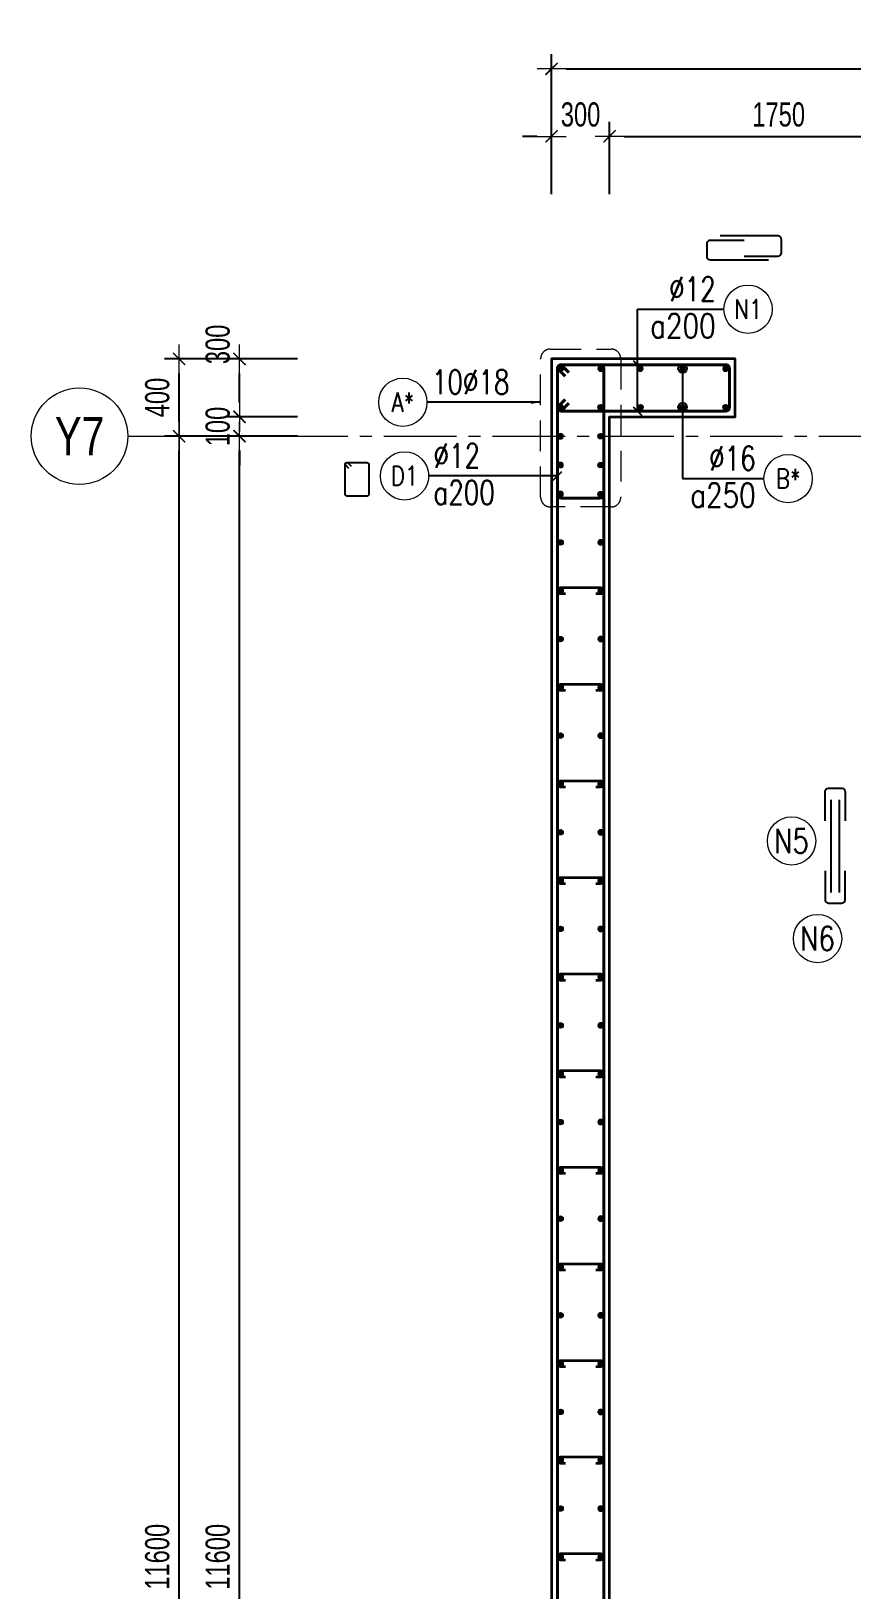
# Model space of a CAD drawing. Header units: millimetres. Extents: x 988833 to 1318015, y -9365 to 47591.
# Drawn here: x 989014 to 993260, y 39034 to 47101 of the extents above; entities that cross this region are included whole.
import ezdxf
from ezdxf.enums import TextEntityAlignment as Align

# ---------------------------------------------------------------- set-up
doc = ezdxf.new("R2010")
doc.units = ezdxf.units.MM
doc.header["$MEASUREMENT"] = 0
for name, pattern in [('HIDDEN', [9.525, 6.35, -3.175]), ('HIDDEN2', [4.7625, 3.175, -1.5875]), ('OF_Grid_1$0$CENTER2', [1.125, 0.75, -0.125, 0.125, -0.125])]:
    doc.linetypes.add(name, pattern=pattern)
doc.layers.get('0').update_dxf_attribs({"lineweight": 20})
doc.layers.get('Defpoints').update_dxf_attribs({"color": 151, "lineweight": 9})
for name, color, linetype in [('Hidden', 9, 'HIDDEN'), ('Leader', 6, 'Continuous'), ('Ligature', 1, 'Continuous')]:
    doc.layers.add(name, color=color, linetype=linetype)
for name, color, linetype, lineweight in [('KC-LEADER', 153, 'Continuous', 18), ('KC-THEP', 6, 'Continuous', 40), ('NDC_S_DIM', 1, 'Continuous', 15), ('NDC_S_HIDDEN', 8, 'HIDDEN2', 13), ('NDC_S_LEADER', 1, 'Continuous', 15), ('NDC_S_REBAR', 4, 'Continuous', 35), ('NDC_S_STIRRUP', 4, 'Continuous', 40), ('NDC_S_VN TEXT', 7, 'Continuous', 20), ('NDC_S_WALL', 6, 'Continuous', 35), ('OF_Grid_1$0$NDC_S_AXIS', 5, 'OF_Grid_1$0$CENTER2', 13), ('OF_Grid_1$0$NDC_S_SYMBOL', 1, 'Continuous', 15), ('OF_Grid_1$0$NDC_S_TEXT SYMBOL', 7, 'Continuous', 20)]:
    doc.layers.add(name, color=color, linetype=linetype, lineweight=lineweight)
doc.styles.add('NDC_ARIAL', font='arial.ttf', dxfattribs={"width": 0.85})
doc.styles.add('NDC_DIM', font='', dxfattribs={"width": 0.75})
doc.styles.add('NDC_EN TXT', font='romans.shx', dxfattribs={"width": 0.8})
doc.styles.add('OF_Grid_1$0$NDC_ANNO', font='', dxfattribs={"width": 0.8})
doc.styles.get('NDC_DIM').set_extended_font_data('Dotum')
doc.styles.get('OF_Grid_1$0$NDC_ANNO').set_extended_font_data('Dotum')
doc.dimstyles.new('NDC_1-50', dxfattribs={"dimscale": 50, "dimtxt": 2.5, "dimasz": 1, "dimexe": 1.5, "dimexo": 0, "dimgap": 0.8, "dimtad": 1, "dimdec": 0, "dimdsep": 46, "dimtxsty": 'NDC_ARIAL', "dimblk": 'DIMMARK', "dimcen": 49999.938995, "dimdle": 1.5, "dimclrd": 1, "dimclre": 1, "dimclrt": 3, "dimadec": 0, "dimazin": 0, "dimtfac": 1, "dimtdec": 0, "dimtix": 1, "dimtmove": 2, "dimatfit": 3, "dimfxl": 1, "dimarcsym": 0})
doc.dimstyles.new('NDC_dim_30', dxfattribs={"dimscale": 30, "dimtxt": 2.5, "dimasz": 1.5, "dimexe": 1.5, "dimexo": 2.5, "dimgap": 1, "dimtad": 1, "dimdec": 0, "dimzin": 0, "dimdsep": 46, "dimtxsty": 'NDC_DIM', "dimblk": 'DIMMARK', "dimcen": 0.09, "dimdle": 1.2, "dimclrd": 1, "dimclre": 1, "dimclrt": 3, "dimadec": 0, "dimazin": 0, "dimtfac": 1, "dimtdec": 0, "dimtix": 1, "dimtofl": 0, "dimtmove": 0, "dimatfit": 3, "dimfxl": 6, "dimfxlon": 1, "dimtolj": 1, "dimtzin": 0, "dimarcsym": 0})
doc.dimstyles.new('NDC_dim_50', dxfattribs={"dimscale": 50, "dimtxt": 2.5, "dimasz": 1.5, "dimexe": 1.5, "dimexo": 2.5, "dimgap": 1, "dimtad": 1, "dimdec": 0, "dimzin": 0, "dimdsep": 46, "dimtxsty": 'NDC_DIM', "dimblk": 'DIMMARK', "dimcen": 0.09, "dimdle": 1.2, "dimclrd": 1, "dimclre": 1, "dimclrt": 3, "dimadec": 0, "dimazin": 0, "dimtfac": 1, "dimtdec": 0, "dimtix": 1, "dimtofl": 0, "dimtmove": 0, "dimatfit": 3, "dimfxl": 6, "dimfxlon": 1, "dimtolj": 1, "dimtzin": 0, "dimarcsym": 0})

# ---------------------------------------------------------------- blocks, each defined once
blk = doc.blocks.new('THEP')
at = {"layer": 'KC-LEADER', "color": 6}
blk.add_circle((0, 0), 14, dxfattribs=at)
at = {"layer": 'KC-THEP'}
for p, q in [((-14, 0), (14, 0)), ((9.9, 9.9), (-9.9, -9.9)), ((-9.9, 9.9), (9.9, -9.9)), ((0, 14), (0, -14))]:
    blk.add_line(p, q, dxfattribs=at)
blk = doc.blocks.new('DIMMARK')
at = {"layer": 'NDC_S_DIM', "color": 1}
blk.add_line((-1.5, 0), (1, 0), dxfattribs=at)
at = {"layer": 'NDC_S_DIM', "color": 2, "const_width": 0.1}
blk.add_lwpolyline([(-0.42, -0.42), (0.42, 0.42)], dxfattribs=at)
blk = doc.blocks.new('*U13')
blk.add_circle((-2.5, 0), 2.5)
at = {"layer": 'NDC_S_VN TEXT', "color": 3, "style": 'NDC_EN TXT', "width": 0.75}
blk.add_attdef('DK1', (0.5, 0.85), '', height=2.5, dxfattribs=at)
at = {"layer": 'NDC_S_VN TEXT', "color": 7, "style": 'NDC_EN TXT', "width": 0.8}
blk.add_attdef('SH2', text='', height=2, dxfattribs=at).set_placement((-2.5, 0), align=Align.MIDDLE)
blk = doc.blocks.new('*U11')
blk.add_circle((-2.5, 0), 2.5)
at = {"layer": 'NDC_S_VN TEXT', "color": 3, "style": 'NDC_EN TXT', "width": 0.75}
for tag, p in [('DK1', (0.5, 0.85)), ('KC1', (0.5, -2.97))]:
    blk.add_attdef(tag, p, '', height=2.5, dxfattribs=at)
at = {"layer": 'NDC_S_VN TEXT', "color": 7, "style": 'NDC_EN TXT', "width": 0.8}
blk.add_attdef('SH2', text='', height=2, dxfattribs=at).set_placement((-2.5, 0), align=Align.MIDDLE)
blk = doc.blocks.new('*U10')
blk.add_circle((2.5, 0), 2.5)
at = {"layer": 'NDC_S_VN TEXT', "color": 3, "style": 'NDC_EN TXT'}
for tag, width, p in [('DK2', 0.75, (-0.85, 0.85)), ('KC2', 0.8, (-0.85, -2.97))]:
    blk.add_attdef(tag, text='', height=2.5, dxfattribs=dict(at, width=width)).set_placement(p, align=Align.RIGHT)
at = {"layer": 'NDC_S_VN TEXT', "color": 7, "style": 'NDC_EN TXT', "width": 0.8}
blk.add_attdef('SH3', text='', height=2, dxfattribs=at).set_placement((2.5, 0), align=Align.MIDDLE)
blk = doc.blocks.new('A$C72321851')
at = {"layer": 'Ligature'}
for points in [[(-60.9, -129.3), (-60.9, 170.9, -0.414214), (-43.3, 188.5), (25.8, 188.5, -0.414214), (43.4, 170.9), (43.4, -4.3)], [(-39.7, -4.3), (-39.7, -179.5, 0.414214), (-22.1, -197.1), (47, -197.1, 0.414214), (64.6, -179.5), (64.6, 120.7)]]:
    blk.add_lwpolyline(points, format="xyb", dxfattribs=at)
blk = doc.blocks.new('A$C7BC65A55')
at = {"layer": 'Ligature'}
for p, q in [((-15.2, 372, 0), (-15.2, 38.5, 0)), ((15.2, 372, 0), (15.2, 38.5, 0))]:
    blk.add_line(p, q, dxfattribs=at)
for points in [[(-36.2, 296.5), (-36.2, 400.9, -0.414214), (-24, 413.1), (24, 413.1, -0.414214), (36.2, 400.9), (36.2, 296.5)], [(-36.2, 116.5), (-36.2, 12.2, 0.414214), (-24, 0), (24, 0, 0.414214), (36.2, 12.2), (36.2, 116.5)]]:
    blk.add_lwpolyline(points, format="xyb", dxfattribs=at)
blk = doc.blocks.new('*D156')
at = {"layer": 'Defpoints', "color": 0, "transparency": 16777216}
for p in [(990091.9, 45004.9), (992335.8, 45004.9), (992445.1, 33404.9)]:
    blk.add_point(p, dxfattribs=at)
at = {"layer": 'NDC_S_DIM', "color": 1, "lineweight": -2, "transparency": 16777216}
for p, q in [((990391.9, 45004.9), (990016.9, 45004.9)), ((990091.9, 33479.9), (990091.9, 44929.9)), ((990391.9, 33404.9), (990016.9, 33404.9))]:
    blk.add_line(p, q, dxfattribs=at)
at = {"layer": 'NDC_S_DIM', "color": 1, "lineweight": -2, "transparency": 16777216, "xscale": 75, "yscale": 75, "zscale": 75}
for p, rotation in [((990091.9, 45004.9), 90), ((990091.9, 33404.9), 270)]:
    blk.add_blockref('DIMMARK', p, dxfattribs=dict(at, rotation=rotation))
at = {"layer": 'NDC_S_DIM', "color": 3, "transparency": 16777216, "insert": (989979.3, 39204.9), "char_height": 125, "attachment_point": 5, "rotation": 90, "style": 'NDC_DIM'}
blk.add_mtext('\\A1;11600', dxfattribs=at)
blk = doc.blocks.new('*D157')
at = {"layer": 'Defpoints', "color": 0, "transparency": 16777216}
for p in [(992006.4, 46556.7), (991706.4, 45224), (992006.4, 44924)]:
    blk.add_point(p, dxfattribs=at)
at = {"layer": 'NDC_S_DIM', "color": 1, "lineweight": -2, "transparency": 16777216}
for p, q in [((991706.4, 46256.7), (991706.4, 46631.7)), ((992006.4, 46256.7), (992006.4, 46631.7)), ((991631.4, 46556.7), (991556.4, 46556.7)), ((992081.4, 46556.7), (992156.4, 46556.7))]:
    blk.add_line(p, q, dxfattribs=at)
at = {"layer": 'NDC_S_DIM', "color": 1, "lineweight": -2, "transparency": 16777216, "xscale": 75, "yscale": 75, "zscale": 75}
blk.add_blockref('DIMMARK', (991706.4, 46556.7), dxfattribs=at)
at = {"layer": 'NDC_S_DIM', "color": 1, "lineweight": -2, "transparency": 16777216, "xscale": 75, "yscale": 75, "zscale": 75, "rotation": 180}
blk.add_blockref('DIMMARK', (992006.4, 46556.7), dxfattribs=at)
at = {"layer": 'NDC_S_DIM', "color": 3, "transparency": 16777216, "insert": (991856.4, 46669.2), "char_height": 125, "attachment_point": 5, "style": 'NDC_DIM'}
blk.add_mtext('\\A1;300', dxfattribs=at)
blk = doc.blocks.new('*U55')
at = {"layer": 'OF_Grid_1$0$NDC_S_SYMBOL'}
blk.add_line((5, 0), (9, 0), dxfattribs=at)
blk.add_circle((0, 0), 5, dxfattribs=at)
at = {"layer": 'OF_Grid_1$0$NDC_S_TEXT SYMBOL', "color": 7, "style": 'OF_Grid_1$0$NDC_ANNO', "width": 0.8}
blk.add_attdef('GRID', text='', height=4, rotation=270, dxfattribs=at).set_placement((0, 0), align=Align.MIDDLE)
blk = doc.blocks.new('*D180')
at = {"layer": 'Defpoints', "color": 0, "ltscale": 200, "transparency": 16777216}
for p in [(999806.4, 46906.4), (991706.4, 45352.4), (999806.4, 44783.5)]:
    blk.add_point(p, dxfattribs=at)
at = {"layer": 'NDC_S_DIM', "color": 1, "lineweight": -2, "ltscale": 200, "transparency": 16777216}
for p, q in [((991706.4, 46606.4), (991706.4, 46981.4)), ((999806.4, 46606.4), (999806.4, 46981.4)), ((991781.4, 46906.4), (999731.4, 46906.4))]:
    blk.add_line(p, q, dxfattribs=at)
at = {"layer": 'NDC_S_DIM', "color": 1, "lineweight": -2, "ltscale": 200, "transparency": 16777216, "xscale": 75, "yscale": 75, "zscale": 75, "rotation": 180}
blk.add_blockref('DIMMARK', (991706.4, 46906.4), dxfattribs=at)
at = {"layer": 'NDC_S_DIM', "color": 1, "lineweight": -2, "ltscale": 200, "transparency": 16777216, "xscale": 75, "yscale": 75, "zscale": 75}
blk.add_blockref('DIMMARK', (999806.4, 46906.4), dxfattribs=at)
at = {"layer": 'NDC_S_DIM', "color": 3, "ltscale": 200, "transparency": 16777216, "insert": (995756.4, 47019), "char_height": 125, "attachment_point": 5, "style": 'NDC_DIM'}
blk.add_mtext('\\A1;8100', dxfattribs=at)
blk = doc.blocks.new('*D182')
at = {"layer": 'Defpoints', "color": 0, "ltscale": 200, "transparency": 16777216}
for p in [(990091.9, 45104.9), (992006.4, 45104.9), (992335.8, 45004.9)]:
    blk.add_point(p, dxfattribs=at)
at = {"layer": 'NDC_S_DIM', "color": 1, "lineweight": -2, "ltscale": 200, "transparency": 16777216}
for p, q in [((990091.9, 45179.9), (990091.9, 45254.9)), ((990391.9, 45104.9), (990016.9, 45104.9)), ((990391.9, 45004.9), (990016.9, 45004.9)), ((990091.9, 44929.9), (990091.9, 44854.9))]:
    blk.add_line(p, q, dxfattribs=at)
at = {"layer": 'NDC_S_DIM', "color": 1, "lineweight": -2, "ltscale": 200, "transparency": 16777216, "xscale": 75, "yscale": 75, "zscale": 75}
for p, rotation in [((990091.9, 45104.9), 270), ((990091.9, 45004.9), 90)]:
    blk.add_blockref('DIMMARK', p, dxfattribs=dict(at, rotation=rotation))
at = {"layer": 'NDC_S_DIM', "color": 3, "ltscale": 200, "transparency": 16777216, "insert": (989979.3, 45054.9), "char_height": 125, "attachment_point": 5, "rotation": 90, "style": 'NDC_DIM'}
blk.add_mtext('\\A1;100', dxfattribs=at)
blk = doc.blocks.new('*D183')
at = {"layer": 'Defpoints', "color": 0, "ltscale": 200, "transparency": 16777216}
for p in [(990091.9, 45404.9), (991706.4, 45404.9), (992006.4, 45104.9)]:
    blk.add_point(p, dxfattribs=at)
at = {"layer": 'NDC_S_DIM', "color": 1, "lineweight": -2, "ltscale": 200, "transparency": 16777216}
for p, q in [((990391.9, 45404.9), (990016.9, 45404.9)), ((990091.9, 45179.9), (990091.9, 45329.9)), ((990391.9, 45104.9), (990016.9, 45104.9))]:
    blk.add_line(p, q, dxfattribs=at)
at = {"layer": 'NDC_S_DIM', "color": 1, "lineweight": -2, "ltscale": 200, "transparency": 16777216, "xscale": 75, "yscale": 75, "zscale": 75}
for p, rotation in [((990091.9, 45404.9), 90), ((990091.9, 45104.9), 270)]:
    blk.add_blockref('DIMMARK', p, dxfattribs=dict(at, rotation=rotation))
at = {"layer": 'NDC_S_DIM', "color": 3, "ltscale": 200, "transparency": 16777216, "insert": (989979.3, 45479.9), "char_height": 125, "attachment_point": 5, "rotation": 90, "style": 'NDC_DIM'}
blk.add_mtext('\\A1;300', dxfattribs=at)
blk = doc.blocks.new('*D187')
at = {"layer": 'Defpoints', "color": 0, "ltscale": 200, "transparency": 16777216}
for p in [(989779.3, 45004.9), (991820.3, 45004.9), (991820.4, 33405.2)]:
    blk.add_point(p, dxfattribs=at)
at = {"layer": 'NDC_S_DIM', "color": 1, "lineweight": -2, "ltscale": 200, "transparency": 16777216}
for p, q in [((990079.3, 45004.9), (989704.3, 45004.9)), ((989779.3, 33480.2), (989779.3, 44929.9)), ((990079.3, 33405.2), (989704.3, 33405.2))]:
    blk.add_line(p, q, dxfattribs=at)
at = {"layer": 'NDC_S_DIM', "color": 1, "lineweight": -2, "ltscale": 200, "transparency": 16777216, "xscale": 75, "yscale": 75, "zscale": 75}
for p, rotation in [((989779.3, 45004.9), 90), ((989779.3, 33405.2), 270)]:
    blk.add_blockref('DIMMARK', p, dxfattribs=dict(at, rotation=rotation))
at = {"layer": 'NDC_S_DIM', "color": 3, "ltscale": 200, "transparency": 16777216, "insert": (989666.7, 39205), "char_height": 125, "attachment_point": 5, "rotation": 90, "style": 'NDC_DIM'}
blk.add_mtext('\\A1;11600', dxfattribs=at)
blk = doc.blocks.new('*D188')
at = {"layer": 'Defpoints', "color": 0, "ltscale": 200, "transparency": 16777216}
for p in [(989779.3, 45404.9), (991706.4, 45404.9), (991820.3, 45004.9)]:
    blk.add_point(p, dxfattribs=at)
at = {"layer": 'NDC_S_DIM', "color": 1, "lineweight": -2, "ltscale": 200, "transparency": 16777216}
for p, q in [((990079.3, 45404.9), (989704.3, 45404.9)), ((989779.3, 45079.9), (989779.3, 45329.9)), ((990079.3, 45004.9), (989704.3, 45004.9))]:
    blk.add_line(p, q, dxfattribs=at)
at = {"layer": 'NDC_S_DIM', "color": 1, "lineweight": -2, "ltscale": 200, "transparency": 16777216, "xscale": 75, "yscale": 75, "zscale": 75}
for p, rotation in [((989779.3, 45404.9), 90), ((989779.3, 45004.9), 270)]:
    blk.add_blockref('DIMMARK', p, dxfattribs=dict(at, rotation=rotation))
at = {"layer": 'NDC_S_DIM', "color": 3, "ltscale": 200, "transparency": 16777216, "insert": (989666.7, 45204.9), "char_height": 125, "attachment_point": 5, "rotation": 90, "style": 'NDC_DIM'}
blk.add_mtext('\\A1;400', dxfattribs=at)
blk = doc.blocks.new('*D168')
at = {"layer": 'Defpoints', "color": 0, "ltscale": 200, "transparency": 16777216}
for p in [(993756.4, 46556.7), (993756.4, 45404.9), (992006.4, 44924)]:
    blk.add_point(p, dxfattribs=at)
at = {"layer": 'NDC_S_DIM', "color": 1, "lineweight": -2, "ltscale": 200, "transparency": 16777216}
for p, q in [((992006.4, 46256.7), (992006.4, 46631.7)), ((993756.4, 46256.7), (993756.4, 46631.7)), ((992081.4, 46556.7), (993681.4, 46556.7))]:
    blk.add_line(p, q, dxfattribs=at)
at = {"layer": 'NDC_S_DIM', "color": 1, "lineweight": -2, "ltscale": 200, "transparency": 16777216, "xscale": 75, "yscale": 75, "zscale": 75, "rotation": 180}
blk.add_blockref('DIMMARK', (992006.4, 46556.7), dxfattribs=at)
at = {"layer": 'NDC_S_DIM', "color": 1, "lineweight": -2, "ltscale": 200, "transparency": 16777216, "xscale": 75, "yscale": 75, "zscale": 75}
blk.add_blockref('DIMMARK', (993756.4, 46556.7), dxfattribs=at)
at = {"layer": 'NDC_S_DIM', "color": 3, "ltscale": 200, "transparency": 16777216, "insert": (992881.4, 46669.2), "char_height": 125, "attachment_point": 5, "style": 'NDC_DIM'}
blk.add_mtext('\\A1;1750', dxfattribs=at)

msp = doc.modelspace()

# ---------------------------------------------------------------- linework, layer by layer
for centre in [(992948.1, 42909.9), (993082.6, 42404.9)]:
    msp.add_circle(centre, 125)
at = {"layer": 'Ligature'}
msp.add_lwpolyline([(990657.6, 44838.3), (990641.6, 44854.3, -0.668179), (990647.4, 44868.2), (990752, 44868.2, -0.414214), (990760.2, 44860.1), (990760.2, 44703, -0.414214), (990752, 44694.8), (990647.4, 44694.8, -0.414214), (990639.2, 44703), (990639.2, 44860.1, -0.668179), (990653.2, 44865.8), (990669.1, 44849.9)], format="xyb", dxfattribs=at)
at = {"layer": 'NDC_S_HIDDEN', "ltscale": 50}
msp.add_lwpolyline([(991699.9, 45455.6), (992014.3, 45455.6, -0.414214), (992064.3, 45405.6), (992064.3, 44688.6, -0.414214), (992014.3, 44638.6), (991699.9, 44638.6, -0.414214), (991649.9, 44688.6), (991649.9, 45405.6, -0.414214)], format="xyb", close=True, dxfattribs=at)
at = {"layer": 'NDC_S_REBAR'}
for points in [[(991935, 44189.9), (991960, 44189.9, 1), (991960, 44219.9), (991752.9, 44219.9, 1), (991752.9, 44189.9), (991777.9, 44189.9)], [(991935, 43689.9), (991960, 43689.9, 1), (991960, 43719.9), (991752.9, 43719.9, 1), (991752.9, 43689.9), (991777.9, 43689.9)], [(991935, 43189.9), (991960, 43189.9, 1), (991960, 43219.9), (991752.9, 43219.9, 1), (991752.9, 43189.9), (991777.9, 43189.9)], [(991935, 42689.9), (991960, 42689.9, 1), (991960, 42719.9), (991752.9, 42719.9, 1), (991752.9, 42689.9), (991777.9, 42689.9)], [(991935, 42189.9), (991960, 42189.9, 1), (991960, 42219.9), (991752.9, 42219.9, 1), (991752.9, 42189.9), (991777.9, 42189.9)], [(991935, 41689.9), (991960, 41689.9, 1), (991960, 41719.9), (991752.9, 41719.9, 1), (991752.9, 41689.9), (991777.9, 41689.9)], [(991935, 41189.9), (991960, 41189.9, 1), (991960, 41219.9), (991752.9, 41219.9, 1), (991752.9, 41189.9), (991777.9, 41189.9)], [(991935, 40689.9), (991960, 40689.9, 1), (991960, 40719.9), (991752.9, 40719.9, 1), (991752.9, 40689.9), (991777.9, 40689.9)], [(991935, 40189.9), (991960, 40189.9, 1), (991960, 40219.9), (991752.9, 40219.9, 1), (991752.9, 40189.9), (991777.9, 40189.9)], [(991935, 39689.9), (991960, 39689.9, 1), (991960, 39719.9), (991752.9, 39719.9, 1), (991752.9, 39689.9), (991777.9, 39689.9)], [(991935, 39189.9), (991960, 39189.9, 1), (991960, 39219.9), (991752.9, 39219.9, 1), (991752.9, 39189.9), (991777.9, 39189.9)]]:
    msp.add_lwpolyline(points, format="xyb", dxfattribs=at)
at = {"layer": 'NDC_S_STIRRUP'}
for points in [[(991776.4, 33094.9), (991736.4, 33054.9, 0.414214), (991756.4, 33034.9), (991956.4, 33034.9, 0.414214), (991976.4, 33054.9), (991976.4, 45354.9, 0.414214), (991956.4, 45374.9), (991756.4, 45374.9, 0.414214), (991736.4, 45354.9), (991736.4, 33054.9, 0.414214), (991756.4, 33034.9), (991796.4, 33074.9)], [(991776.4, 45314.9), (991736.4, 45354.9, -0.414214), (991756.4, 45374.9), (991956.4, 45374.9, -0.414214), (991976.4, 45354.9), (991976.4, 44704.9, -0.414214), (991956.4, 44684.9), (991756.4, 44684.9, -0.414214), (991736.4, 44704.9), (991736.4, 45354.9, -0.414214), (991756.4, 45374.9), (991796.4, 45334.9)], [(991796.4, 45174.9), (991756.4, 45134.9, -0.414214), (991736.4, 45154.9), (991736.4, 45354.9, -0.414214), (991756.4, 45374.9), (992606.4, 45374.9, -0.414214), (992626.4, 45354.9), (992626.4, 45154.9, -0.414358), (992606.4, 45134.9), (991756.4, 45134.9, -0.414214), (991736.4, 45154.9), (991776.4, 45194.9)]]:
    msp.add_lwpolyline(points, format="xyb", dxfattribs=at)
at = {"layer": 'NDC_S_WALL'}
msp.add_lwpolyline([(992006.4, 33304.9), (992006.4, 45104.9), (992656.4, 45104.9), (992656.4, 45404.9), (991706.4, 45404.9), (991706.4, 33004.9)], dxfattribs=at)
at = {"layer": 'OF_Grid_1$0$NDC_S_AXIS', "ltscale": 500}
msp.add_line((989714, 45004.9), (1008334.6, 45004.9), dxfattribs=at)

# ---------------------------------------------------------------- block references
at = {"layer": 'Hidden', "xscale": 1.44, "yscale": 1.44, "zscale": 1.44}
msp.add_blockref('A$C7BC65A55', (993173.2, 42587.6, 0), dxfattribs=at)
at = {"layer": 'KC-THEP'}
for p, rotation in [((991752.9, 45354.9), 189.6685644363809), ((991960, 45154.9), 9.668564436380946), ((992165.9, 45154.9), 9.668564436380946), ((992384.5, 45154.9), 9.668564436380946), ((992606.5, 45154.9), 9.668564436380926), ((991960, 45004.9), 9.668564436380946), ((991960, 44854.9), 9.668564436380946), ((991960, 44704.9), 9.668564436380946), ((991752.9, 44454.9), 189.6685644363809), ((991752.9, 44204.9), 189.6685644363809), ((991752.9, 43954.9), 189.6685644363809), ((991752.9, 43704.9), 189.6685644363809), ((991752.9, 43454.9), 189.6685644363809), ((991752.9, 43204.9), 189.6685644363809), ((991752.9, 42954.9), 189.6685644363809), ((991752.9, 42704.9), 189.6685644363809), ((991752.9, 42454.9), 189.6685644363809), ((991752.9, 42204.9), 189.6685644363809), ((991752.9, 41954.9), 189.6685644363809), ((991752.9, 41704.9), 189.6685644363809), ((991752.9, 41454.9), 189.6685644363809), ((991752.9, 41204.9), 189.6685644363809), ((991752.9, 40954.9), 189.6685644363809), ((991752.9, 40704.9), 189.6685644363809), ((991752.9, 40454.9), 189.6685644363809), ((991752.9, 40204.9), 189.6685644363809), ((991752.9, 39954.9), 189.6685644363809), ((991752.9, 39704.9), 189.6685644363809), ((991752.9, 39454.9), 189.6685644363809), ((991752.9, 39204.9), 189.6685644363809)]:
    msp.add_blockref('THEP', p, dxfattribs=dict(at, rotation=rotation))
at = {"layer": 'KC-THEP', "xscale": -1}
for p, rotation in [((991960, 45354.9), 170.331435563619), ((992165.9, 45354.9), 170.331435563619), ((992384.5, 45354.9), 170.331435563619), ((992606.5, 45354.9), 170.331435563619), ((991752.9, 45154.9), 350.3314355636191), ((991752.9, 45004.9), 350.3314355636191), ((991752.9, 44854.9), 350.3314355636191), ((991752.9, 44704.9), 350.3314355636191), ((991960, 44454.9), 170.331435563619), ((991960, 44204.9), 170.331435563619), ((991960, 43954.9), 170.331435563619), ((991960, 43704.9), 170.331435563619), ((991960, 43454.9), 170.331435563619), ((991960, 43204.9), 170.331435563619), ((991960, 42954.9), 170.331435563619), ((991960, 42704.9), 170.331435563619), ((991960, 42454.9), 170.331435563619), ((991960, 42204.9), 170.331435563619), ((991960, 41954.9), 170.331435563619), ((991960, 41704.9), 170.331435563619), ((991960, 41454.9), 170.331435563619), ((991960, 41204.9), 170.331435563619), ((991960, 40954.9), 170.331435563619), ((991960, 40704.9), 170.331435563619), ((991960, 40454.9), 170.331435563619), ((991960, 40204.9), 170.331435563619), ((991960, 39954.9), 170.331435563619), ((991960, 39704.9), 170.331435563619), ((991960, 39454.9), 170.331435563619), ((991960, 39204.9), 170.331435563619)]:
    msp.add_blockref('THEP', p, dxfattribs=dict(at, rotation=rotation))
at = {"layer": 'Leader', "rotation": 89.99999999999997}
msp.add_blockref('A$C72321851', (992699.3, 45976.6), dxfattribs=at)
at = {"layer": 'NDC_S_VN TEXT', "xscale": 50, "yscale": 50, "zscale": 50}
for name, p, values in [('*U10', (992597.9, 45661.8), {'SH3': 'N1', 'DK2': '%%C12', 'KC2': 'a200'}), ('*U13', (991061.8, 45180.3), {'SH2': 'A*', 'DK1': '10%%C18'}), ('*U11', (991070.5, 44799.3), {'SH2': 'D1', 'DK1': '%%C12', 'KC1': 'a200'}), ('*U10', (992805.1, 44785.2), {'SH3': 'B*', 'DK2': '%%C16', 'KC2': 'a250'})]:
    msp.add_blockref(name, p, dxfattribs=at).add_auto_attribs(values)
at = {"layer": 'OF_Grid_1$0$NDC_S_AXIS'}
ref = msp.add_blockref('*U55', (989264, 45004.9), dxfattribs=dict(at, xscale=50, yscale=50, zscale=50))
ref.add_attrib('GRID', 'Y7', dxfattribs={"layer": 'OF_Grid_1$0$NDC_S_TEXT SYMBOL', "color": 7, "height": 200, "style": 'OF_Grid_1$0$NDC_ANNO', "width": 0.8}).set_placement((989264, 45004.9), align=Align.MIDDLE)

# ---------------------------------------------------------------- texts
at = {"layer": 'NDC_S_VN TEXT', "color": 7, "style": 'NDC_EN TXT', "width": 0.8}
for tag, p in [('N5', (992948.1, 42909.9)), ('N6', (993082.6, 42404.9))]:
    msp.add_attdef(tag, text='3', height=125, dxfattribs=at).set_placement(p, align=Align.MIDDLE)

# ---------------------------------------------------------------- dimensions: what is measured, and where the dimension line sits
at = {"layer": 'NDC_S_DIM', "ltscale": 200}
dim = msp.add_linear_dim(base=(999806.4, 46906.4), p1=(991706.4, 45352.4), p2=(999806.4, 44783.5), dimstyle='NDC_dim_50', dxfattribs=at)
dim.commit()
dim.dimension.update_dxf_attribs({"geometry": '*D180', "text_midpoint": (995756.4, 47019)})
at = {"layer": 'NDC_S_DIM'}
dim = msp.add_linear_dim(base=(992006.4, 46556.7), p1=(991706.4, 45224), p2=(992006.4, 44924), dimstyle='NDC_dim_50', dxfattribs=at)
dim.commit()
dim.dimension.update_dxf_attribs({"geometry": '*D157', "text_midpoint": (991856.4, 46669.2)})
at = {"layer": 'NDC_S_DIM', "ltscale": 200}
dim = msp.add_linear_dim(base=(993756.4, 46556.7), p1=(992006.4, 44924), p2=(993756.4, 45404.9), dimstyle='NDC_dim_50', override={"dimtmove": 1}, dxfattribs=at)
dim.commit()
dim.dimension.update_dxf_attribs({"geometry": '*D168', "text_midpoint": (992881.4, 46669.2)})
dim = msp.add_linear_dim(base=(990091.9, 45404.9), p1=(992006.4, 45104.9), p2=(991706.4, 45404.9), angle=90, dimstyle='NDC_dim_50', override={"dimtmove": 1}, dxfattribs=at)
dim.commit()
dim.dimension.update_dxf_attribs({"geometry": '*D183', "text_midpoint": (990091.9, 45479.9), "dimtype": 160})
for base, p1, p2, picture, middle in [((989779.3, 45404.9), (991820.3, 45004.9), (991706.4, 45404.9), '*D188', (989666.7, 45204.9)), ((990091.9, 45104.9), (992335.8, 45004.9), (992006.4, 45104.9), '*D182', (989979.3, 45054.9)), ((989779.3, 45004.9), (991820.4, 33405.2), (991820.3, 45004.9), '*D187', (989666.7, 39205))]:
    dim = msp.add_linear_dim(base=base, p1=p1, p2=p2, angle=90, dimstyle='NDC_dim_50', override={"dimtmove": 1}, dxfattribs=at)
    dim.commit()
    dim.dimension.update_dxf_attribs({"geometry": picture, "text_midpoint": middle})
at = {"layer": 'NDC_S_DIM'}
dim = msp.add_linear_dim(base=(990091.9, 45004.9), p1=(992445.1, 33404.9), p2=(992335.8, 45004.9), angle=90, dimstyle='NDC_dim_50', override={"dimtmove": 1}, dxfattribs=at)
dim.commit()
dim.dimension.update_dxf_attribs({"geometry": '*D156', "text_midpoint": (989979.3, 39204.9)})

# ---------------------------------------------------------------- leaders
at = {"layer": 'NDC_S_LEADER'}
for points, override in [([(992150.5, 45134.9), (992150.5, 45661.6), (992597.9, 45661.6)], {"dimgap": 1, "dimtad": 0, "dimldrblk": 'Oblique'}), ([(992150.5, 45374.9), (992150.5, 45661.6), (992597.9, 45661.6)], {"dimtad": 0, "dimldrblk": 'Oblique'}), ([(992384.5, 45354.9), (992384.5, 44785), (992805.1, 44785)], {"dimgap": 1, "dimtad": 0, "dimldrblk": 'Origin'}), ([(992384.5, 45154.9), (992384.5, 44785), (992805.1, 44785)], {"dimgap": 1, "dimtad": 0, "dimldrblk": 'Origin'}), ([(991736.4, 44799.3), (991068.4, 44799.3)], {"dimtad": 0, "dimldrblk": 'Oblique'})]:
    msp.add_leader(points, dimstyle='NDC_dim_30', override=override, dxfattribs=at)
msp.add_leader([(991649.9, 45180.3), (991061.8, 45180.3)], dimstyle='NDC_1-50', dxfattribs=at)

doc.saveas('drawing.dxf')
